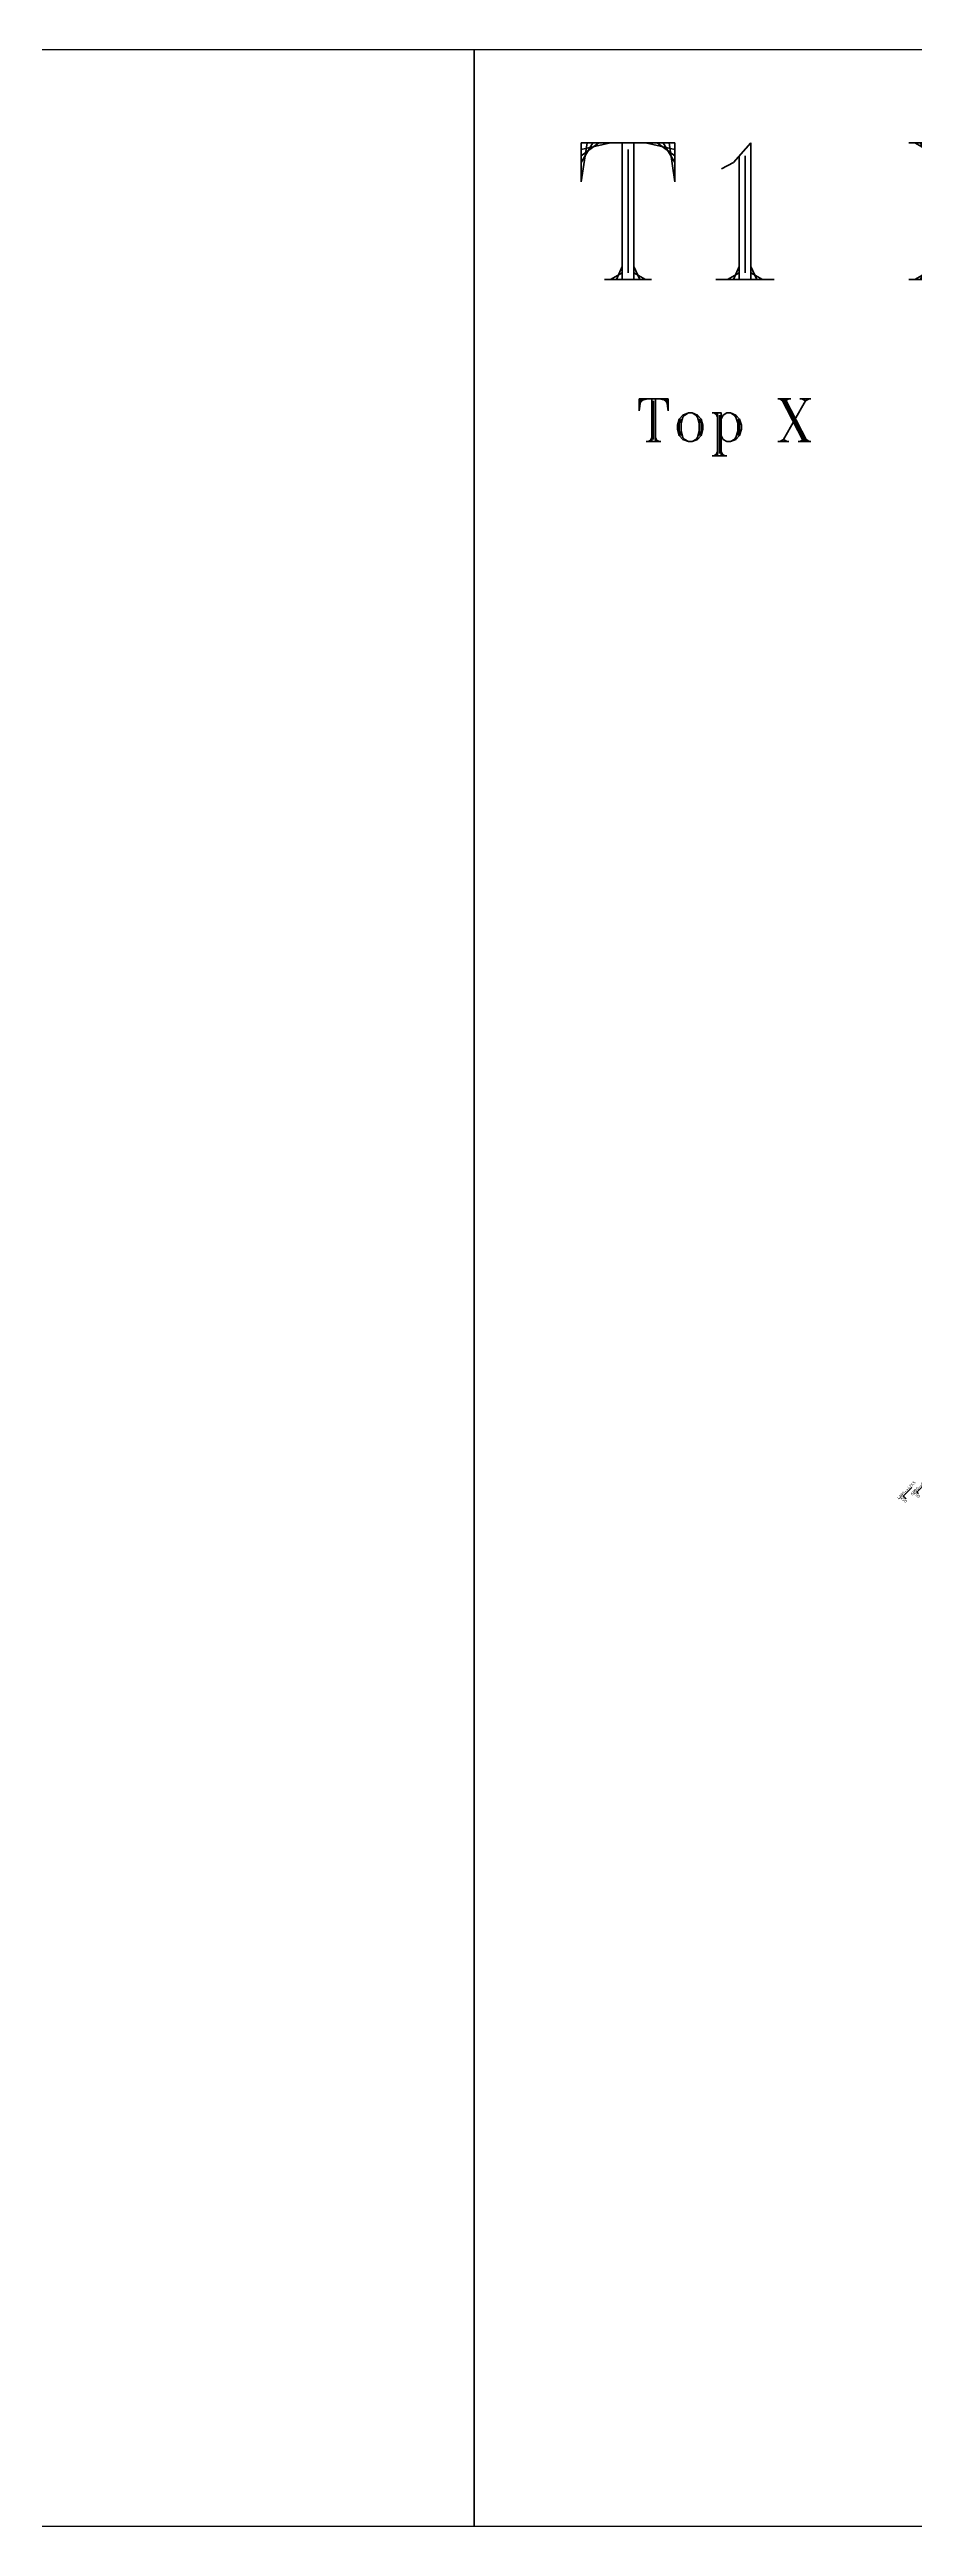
# Model space of a CAD drawing. Extents: x 660761725 to 1323371458, y 2734871439 to 5470067957.
# Drawn here: x 661522938 to 661573636, y 2734979887 to 2735124965 of the extents above; entities that cross this region are included whole.
import ezdxf
from ezdxf.enums import TextEntityAlignment as Align

# ---------------------------------------------------------------- set-up
doc = ezdxf.new("R2010")
doc.units = 0
doc.layers.add('S-RSYMB', color=7, linetype='Continuous')
doc.layers.add('S-TXT', color=3, linetype='Continuous')
doc.styles.add('ARMACAD', font='isocp.shx')
doc.styles.add('ROMANT', font='romant')

# ---------------------------------------------------------------- blocks, each defined once
blk = doc.blocks.new('*U527', base_point=(661575426, 2735038276))
at = {"layer": 'S-RSYMB'}
blk.add_lwpolyline([(661575578, 2735037943), (661575430, 2735038091, -0.4142136), (661575430, 2735038112), (661575926, 2735038608)], format="xyb", dxfattribs=at)
at = {"layer": 'S-RSYMB', "style": 'ARMACAD'}
for tag, rotation, p in [('D0', 315, (661575423, 2735037936)), ('D1', 45, (661575597, 2735038441))]:
    blk.add_attdef(tag, text='', height=180, rotation=rotation, dxfattribs=at).set_placement(p, align=Align.MIDDLE_CENTER)
blk = doc.blocks.new('*U528', base_point=(661574856, 2735041125))
at = {"layer": 'S-RSYMB'}
blk.add_lwpolyline([(661574952, 2735040823), (661574859, 2735040916, -0.4142136), (661574859, 2735040930), (661575356, 2735041428)], format="xyb", dxfattribs=at)
at = {"layer": 'S-RSYMB', "style": 'ARMACAD'}
for tag, rotation, p in [('D0', 315, (661574824, 2735040789)), ('D1', 45, (661575026, 2735041260))]:
    blk.add_attdef(tag, text='', height=180, rotation=rotation, dxfattribs=at).set_placement(p, align=Align.MIDDLE_CENTER)

msp = doc.modelspace()

# ---------------------------------------------------------------- linework, layer by layer
for points in [[(661401557.70957077, 2735124964.67800617), (661547834.82601976, 2735124964.67800617), (661547834.82601976, 2734979887.02259302), (661401557.70957077, 2734979887.02259302)], [(661547834.82601976, 2735124964.67800617), (661694111.94246876, 2735124964.67800617), (661694111.94246876, 2734979887.02259302), (661547834.82601976, 2734979887.02259302)]]:
    msp.add_lwpolyline(points, close=True)

# ---------------------------------------------------------------- block references
at = {"layer": 'S-RSYMB'}
for name, p, values in [('*U527', (661572988.90003657, 2735040410.88783121, 0.00000001), {'D0': '1250', 'D1': '4295->4245'}), ('*U528', (661573782.0754621, 2735040683.5051198, 0.00000001), {'D0': '1250', 'D1': '6290->6245'})]:
    msp.add_blockref(name, p, dxfattribs=at).add_auto_attribs(values)

# ---------------------------------------------------------------- texts
at = {"layer": 'S-TXT', "color": 7, "style": 'ROMANT'}
for s, height, p in [('T1 LAYER', 8000.00000163, (661553418.78020215, 2735109095.50020981)), ('Top X', 2500.000000509, (661557275.19074941, 2735101260.20076704))]:
    msp.add_text(s, height=height, dxfattribs=at).set_placement(p, align=Align.BOTTOM_LEFT)

doc.saveas('drawing.dxf')
